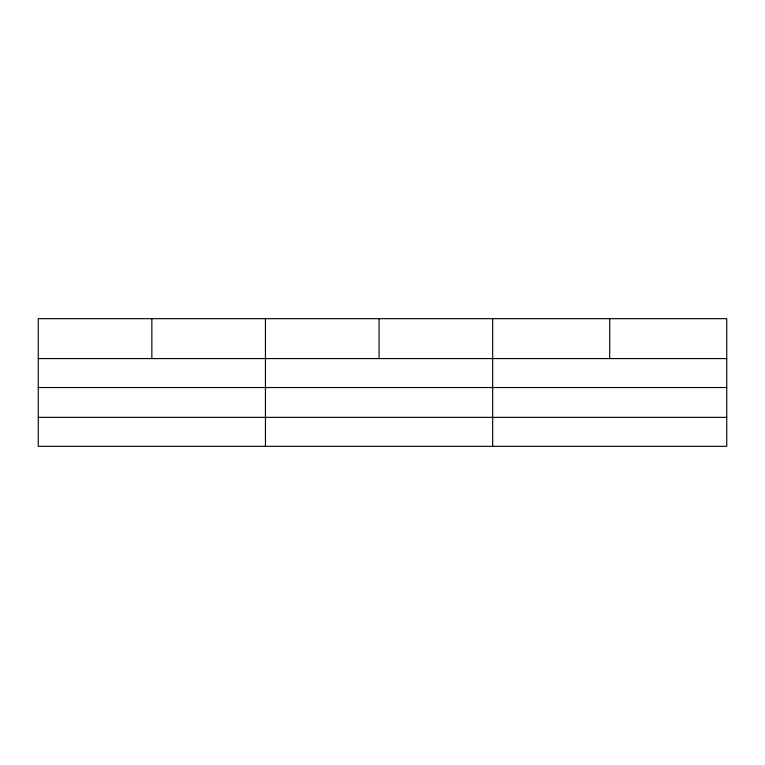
<?xml version="1.0" encoding="UTF-8"?>
<svg xmlns="http://www.w3.org/2000/svg" width="765" height="765" viewBox="0 0 765 765"><rect width="100%" height="100%" fill="white"/><g stroke="black" fill="none" stroke-linecap="round" stroke-linejoin="round"><path stroke-width="1.15" d="M726.75 387.53L726.75 318.68L38.25 318.68L38.25 446.32L726.75 446.32L726.75 387.53L38.25 387.53M38.25 358.575L726.75 358.575M38.25 417.365L726.75 417.365M609.705 318.68L609.705 358.575M492.66 318.68L492.66 446.32M379.058 318.68L379.058 358.575M265.455 318.68L265.455 446.32M151.853 318.68L151.853 358.575"/></g></svg>
